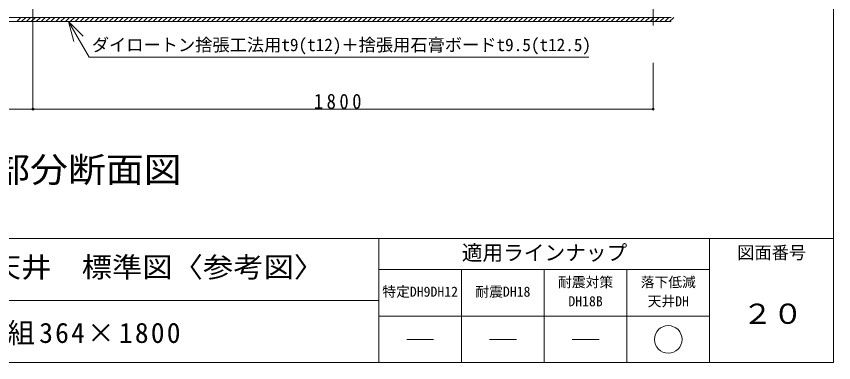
# Model space of a CAD drawing. Units: millimetres at full size, sheet at 1:20; details may follow other scales. Extents: x -4155 to 4045, y -2866 to 2834.
# Drawn here: x 1673 to 4045, y -2866 to -1861 of the extents above; entities that cross this region are included whole.
import ezdxf
from ezdxf.enums import TextEntityAlignment as Align

# ---------------------------------------------------------------- set-up
doc = ezdxf.new("R2010")
doc.units = ezdxf.units.MM
doc.header["$LTSCALE"] = 20
doc.linetypes.add('CHAIN1', pattern=[8, 5, -1, 1, -1])
for name, color, linetype, lineweight in [('1-0_断面', 7, 'Continuous', 9), ('1-1_寸法', 7, 'Continuous', 9), ('1-2_文字', 7, 'Continuous', 9), ('F-0_図枠', 7, 'Continuous', 9)]:
    doc.layers.add(name, color=color, linetype=linetype, lineweight=lineweight)
doc.styles.add('ＭＳ ゴシック', font='')
doc.styles.get('ＭＳ ゴシック').set_extended_font_data('MS Gothic')

msp = doc.modelspace()

# ---------------------------------------------------------------- linework, layer by layer
at = {"layer": '1-0_断面', "color": 4, "linetype": 'CHAIN1'}
for p, q in [((1721.26, -227.85), (1721.26, -1887.65)), ((3521.26, -227.85), (3521.26, -1887.65))]:
    msp.add_line(p, q, dxfattribs=at)
at = {"layer": '1-0_断面'}
for p, q in [((3573.35, -1864.01), (-149.9, -1864.01)), ((1674, -1876.01), (1686, -1864.01)), ((1688.14, -1876.01), (1700.14, -1864.01)), ((1702.28, -1876.01), (1714.28, -1864.01)), ((1702.28, -1876.01), (1714.28, -1864.01)), ((1716.42, -1876.01), (1728.42, -1864.01)), ((1716.42, -1876.01), (1721.26, -1871.18)), ((1730.56, -1876.01), (1742.56, -1864.01)), ((1744.71, -1876.01), (1756.71, -1864.01)), ((1758.85, -1876.01), (1770.85, -1864.01)), ((1772.99, -1876.01), (1784.99, -1864.01)), ((1787.13, -1876.01), (1799.13, -1864.01)), ((1801.27, -1876.01), (1813.27, -1864.01)), ((1815.42, -1876.01), (1827.42, -1864.01)), ((1829.56, -1876.01), (1841.56, -1864.01)), ((1843.7, -1876.01), (1855.7, -1864.01)), ((1857.84, -1876.01), (1869.84, -1864.01)), ((1871.99, -1876.01), (1883.99, -1864.01)), ((1886.13, -1876.01), (1898.13, -1864.01)), ((1900.27, -1876.01), (1912.27, -1864.01)), ((1914.41, -1876.01), (1926.41, -1864.01)), ((1928.55, -1876.01), (1940.55, -1864.01)), ((1942.7, -1876.01), (1954.7, -1864.01)), ((1956.84, -1876.01), (1968.84, -1864.01)), ((1970.98, -1876.01), (1982.98, -1864.01)), ((1985.12, -1876.01), (1997.12, -1864.01)), ((1999.26, -1876.01), (2011.26, -1864.01)), ((2013.41, -1876.01), (2025.41, -1864.01)), ((2027.55, -1876.01), (2039.55, -1864.01)), ((2041.69, -1876.01), (2053.69, -1864.01)), ((2055.83, -1876.01), (2067.83, -1864.01)), ((2069.97, -1876.01), (2081.97, -1864.01)), ((2084.12, -1876.01), (2096.12, -1864.01)), ((2098.26, -1876.01), (2110.26, -1864.01)), ((2112.4, -1876.01), (2124.4, -1864.01)), ((2126.54, -1876.01), (2138.54, -1864.01)), ((2140.69, -1876.01), (2152.69, -1864.01)), ((2154.83, -1876.01), (2166.83, -1864.01)), ((2168.97, -1876.01), (2180.97, -1864.01)), ((2183.11, -1876.01), (2195.11, -1864.01)), ((2197.25, -1876.01), (2209.25, -1864.01)), ((2211.4, -1876.01), (2223.4, -1864.01)), ((2225.54, -1876.01), (2237.54, -1864.01)), ((2239.68, -1876.01), (2251.68, -1864.01)), ((2253.82, -1876.01), (2265.82, -1864.01)), ((2267.96, -1876.01), (2279.96, -1864.01)), ((2282.11, -1876.01), (2294.11, -1864.01)), ((2296.25, -1876.01), (2308.25, -1864.01)), ((2310.39, -1876.01), (2322.39, -1864.01)), ((2324.53, -1876.01), (2336.53, -1864.01)), ((2338.68, -1876.01), (2350.68, -1864.01)), ((2352.82, -1876.01), (2364.82, -1864.01)), ((2366.96, -1876.01), (2378.96, -1864.01)), ((2381.1, -1876.01), (2393.1, -1864.01)), ((2395.24, -1876.01), (2407.24, -1864.01)), ((2409.39, -1876.01), (2421.39, -1864.01)), ((2423.53, -1876.01), (2435.53, -1864.01)), ((2437.67, -1876.01), (2449.67, -1864.01)), ((2451.81, -1876.01), (2463.81, -1864.01)), ((2465.95, -1876.01), (2477.95, -1864.01)), ((2480.1, -1876.01), (2492.1, -1864.01)), ((2494.24, -1876.01), (2506.24, -1864.01)), ((2508.38, -1876.01), (2520.38, -1864.01)), ((2522.52, -1876.01), (2534.52, -1864.01)), ((2532.9, -1876.01), (2537.73, -1871.18)), ((2536.67, -1876.01), (2548.67, -1864.01)), ((2550.81, -1876.01), (2562.81, -1864.01)), ((2564.95, -1876.01), (2576.95, -1864.01)), ((2579.09, -1876.01), (2591.09, -1864.01)), ((2593.23, -1876.01), (2605.23, -1864.01)), ((2607.38, -1876.01), (2619.38, -1864.01)), ((2621.52, -1876.01), (2633.52, -1864.01)), ((2635.66, -1876.01), (2647.66, -1864.01)), ((2649.8, -1876.01), (2661.8, -1864.01)), ((2663.94, -1876.01), (2675.94, -1864.01)), ((2678.09, -1876.01), (2690.09, -1864.01)), ((2678.09, -1876.01), (2683.51, -1870.59)), ((2692.23, -1876.01), (2704.23, -1864.01)), ((2706.37, -1876.01), (2718.37, -1864.01)), ((2720.51, -1876.01), (2732.51, -1864.01)), ((2734.66, -1876.01), (2746.66, -1864.01)), ((2748.8, -1876.01), (2760.8, -1864.01)), ((2762.94, -1876.01), (2774.94, -1864.01)), ((2762.94, -1876.01), (2774.94, -1864.01)), ((2777.08, -1876.01), (2789.08, -1864.01)), ((2791.22, -1876.01), (2803.22, -1864.01)), ((2805.37, -1876.01), (2817.37, -1864.01)), ((2819.51, -1876.01), (2831.51, -1864.01)), ((2833.65, -1876.01), (2845.65, -1864.01)), ((2847.79, -1876.01), (2859.79, -1864.01)), ((2861.93, -1876.01), (2873.93, -1864.01)), ((2876.08, -1876.01), (2888.08, -1864.01)), ((2890.22, -1876.01), (2902.22, -1864.01)), ((2904.36, -1876.01), (2916.36, -1864.01)), ((2918.5, -1876.01), (2930.5, -1864.01)), ((2932.65, -1876.01), (2944.65, -1864.01)), ((2946.79, -1876.01), (2958.79, -1864.01)), ((2960.93, -1876.01), (2972.93, -1864.01)), ((2975.07, -1876.01), (2987.07, -1864.01)), ((2989.21, -1876.01), (3001.21, -1864.01)), ((3003.36, -1876.01), (3015.36, -1864.01)), ((3017.5, -1876.01), (3029.5, -1864.01)), ((3031.64, -1876.01), (3043.64, -1864.01)), ((3045.78, -1876.01), (3057.78, -1864.01)), ((3059.92, -1876.01), (3071.92, -1864.01)), ((3074.07, -1876.01), (3086.07, -1864.01)), ((3088.21, -1876.01), (3100.21, -1864.01)), ((3102.35, -1876.01), (3114.35, -1864.01)), ((3116.49, -1876.01), (3128.49, -1864.01)), ((3130.64, -1876.01), (3142.64, -1864.01)), ((3144.78, -1876.01), (3156.78, -1864.01)), ((3158.92, -1876.01), (3170.92, -1864.01)), ((3173.06, -1876.01), (3185.06, -1864.01)), ((3187.2, -1876.01), (3199.2, -1864.01)), ((3201.35, -1876.01), (3213.35, -1864.01)), ((3215.49, -1876.01), (3227.49, -1864.01)), ((3229.63, -1876.01), (3241.63, -1864.01)), ((3243.77, -1876.01), (3255.77, -1864.01)), ((3257.91, -1876.01), (3269.91, -1864.01)), ((3272.06, -1876.01), (3284.06, -1864.01)), ((3286.2, -1876.01), (3298.2, -1864.01)), ((3300.34, -1876.01), (3312.34, -1864.01)), ((3314.48, -1876.01), (3326.48, -1864.01)), ((3328.62, -1876.01), (3340.62, -1864.01)), ((3342.77, -1876.01), (3354.77, -1864.01)), ((3356.91, -1876.01), (3368.91, -1864.01)), ((3371.05, -1876.01), (3383.05, -1864.01)), ((3385.19, -1876.01), (3397.19, -1864.01)), ((3399.34, -1876.01), (3411.34, -1864.01)), ((3413.48, -1876.01), (3425.48, -1864.01)), ((3427.62, -1876.01), (3439.62, -1864.01)), ((3441.76, -1876.01), (3453.76, -1864.01)), ((3455.9, -1876.01), (3467.9, -1864.01)), ((3470.05, -1876.01), (3482.05, -1864.01)), ((3484.19, -1876.01), (3496.19, -1864.01)), ((3498.33, -1876.01), (3510.33, -1864.01)), ((3512.47, -1876.01), (3524.47, -1864.01)), ((3526.61, -1876.01), (3538.61, -1864.01)), ((3540.76, -1876.01), (3552.76, -1864.01)), ((3554.9, -1876.01), (3566.9, -1864.01)), ((3569.04, -1876.01), (3581.04, -1864.01)), ((3573.35, -1876.01), (-149.9, -1876.01))]:
    msp.add_line(p, q, dxfattribs=at)
at = {"layer": '1-1_寸法'}
for p, q in [((1721.26, -2130.14), (1721.26, -1887.45)), ((3521.26, -2130.14), (3521.26, -1995.92)), ((-78.74, -2130.14), (1721.26, -2130.14)), ((1721.26, -2130.14), (3521.26, -2130.14))]:
    msp.add_line(p, q, dxfattribs=at)
for centre in [(1721.26, -2130.14), (3521.26, -2130.14)]:
    msp.add_circle(centre, 3.19, dxfattribs=at)
at = {"layer": '1-2_文字'}
for p, q in [((1824.03, -1876.01), (1866.46, -1918.44)), ((1824.03, -1876.01), (1839.56, -1933.97)), ((1824.03, -1876.01), (1883.9, -1979.7)), ((3334.87, -1979.7), (1883.9, -1979.7))]:
    msp.add_line(p, q, dxfattribs=at)
at = {"layer": 'F-0_図枠'}
for p, q in [((4045.15, -2865.65), (4045.15, 2834.35)), ((-4154.85, -2505.65), (4045.15, -2505.65)), ((2725.15, -2865.65), (2725.15, -2505.65)), ((3685.15, -2865.65), (3685.15, -2505.65)), ((2725.15, -2595.65), (3685.15, -2595.65)), ((2965.15, -2865.65), (2965.15, -2595.65)), ((3205.15, -2865.65), (3205.15, -2595.65)), ((3445.15, -2865.65), (3445.15, -2595.65)), ((2725.15, -2685.65), (-394.85, -2685.65)), ((2725.15, -2730.65), (3685.15, -2730.65)), ((2806.13, -2798.15), (2884.16, -2798.15)), ((3046.13, -2798.15), (3124.16, -2798.15)), ((3286.13, -2798.15), (3364.16, -2798.15)), ((-4154.85, -2865.65), (4045.15, -2865.65))]:
    msp.add_line(p, q, dxfattribs=at)
msp.add_circle((3565.15, -2798.15), 40, dxfattribs=at)

# ---------------------------------------------------------------- texts
at = {"layer": '1-1_寸法', "insert": (2536.26, -2130.14), "char_height": 43.99, "attachment_point": 7, "style": 'ＭＳ ゴシック'}
msp.add_mtext('\\T1.38;\\W0.9;1800', dxfattribs=at)
at = {"layer": '1-2_文字', "style": 'ＭＳ ゴシック'}
msp.add_text('ダイロートン捨張工法用t9(t12)＋捨張用石膏ボードt9.5(t12.5)', height=36.66, dxfattribs=at).set_placement((1891.96, -1972.83), align=Align.BOTTOM_LEFT)
at = {"layer": '1-2_文字', "style": 'ＭＳ ゴシック', "width": 1.1}
msp.add_text('部分断面図', height=73.31, dxfattribs=at).set_placement((1602.56, -2364.29), align=Align.BOTTOM_LEFT)
at = {"layer": 'F-0_図枠', "style": 'ＭＳ ゴシック'}
for s, height, p in [('適用ラインナップ', 43.99, (2965.86, -2581.81)), ('図面番号', 36.66, (3765.15, -2575.65)), ('耐震対策', 29.33, (3245.15, -2655.4)), ('落下低減', 29.33, (3485.15, -2655.4)), ('特定DH9DH12', 29.33, (2735.15, -2683.15)), ('耐震DH18', 29.33, (3005.15, -2683.15)), ('DH18B', 29.33, (3275.15, -2710.9)), ('天井DH', 29.33, (3505.15, -2710.9))]:
    msp.add_text(s, height=height, dxfattribs=at).set_placement(p, align=Align.BOTTOM_LEFT)
at = {"layer": 'F-0_図枠', "style": 'ＭＳ ゴシック', "width": 1.1}
for s, p in [('ダイケンハイブリッド天井\u3000標準図〈参考図〉', (718.5, -2635.65)), ('２０', (3780.15, -2770.65))]:
    msp.add_text(s, height=58.65, dxfattribs=at).set_placement(p, align=Align.BOTTOM_LEFT)
at = {"layer": 'F-0_図枠', "insert": (718.5, -2815.65), "char_height": 58.65, "attachment_point": 7, "style": 'ＭＳ ゴシック'}
msp.add_mtext('\\T1.16;落下低減天井・基本軸組364×1800', dxfattribs=at)

doc.saveas('drawing.dxf')
